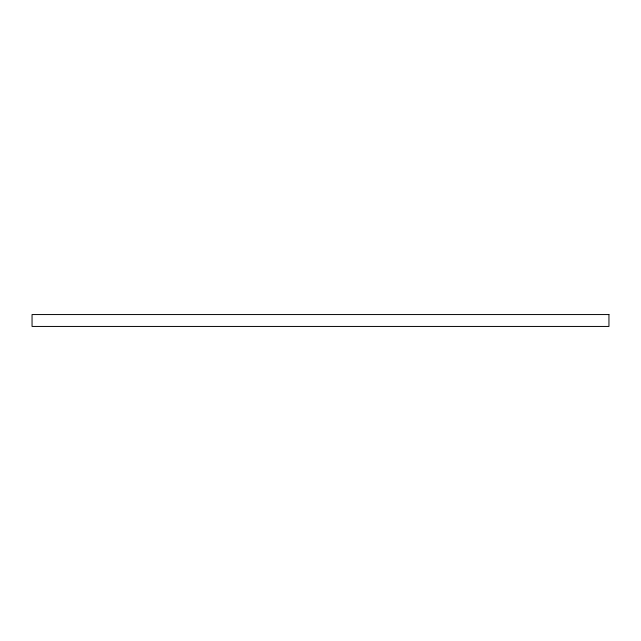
<?xml version="1.0" encoding="UTF-8"?>
<svg xmlns="http://www.w3.org/2000/svg" width="641" height="641" viewBox="0 0 641 641"><rect width="100%" height="100%" fill="white"/><g stroke="black" fill="none" stroke-linecap="round" stroke-linejoin="round"><path stroke-width="0.96" d="M608.95 314.555L32.05 314.555L32.05 326.445L608.95 326.445L608.95 314.555"/></g></svg>
